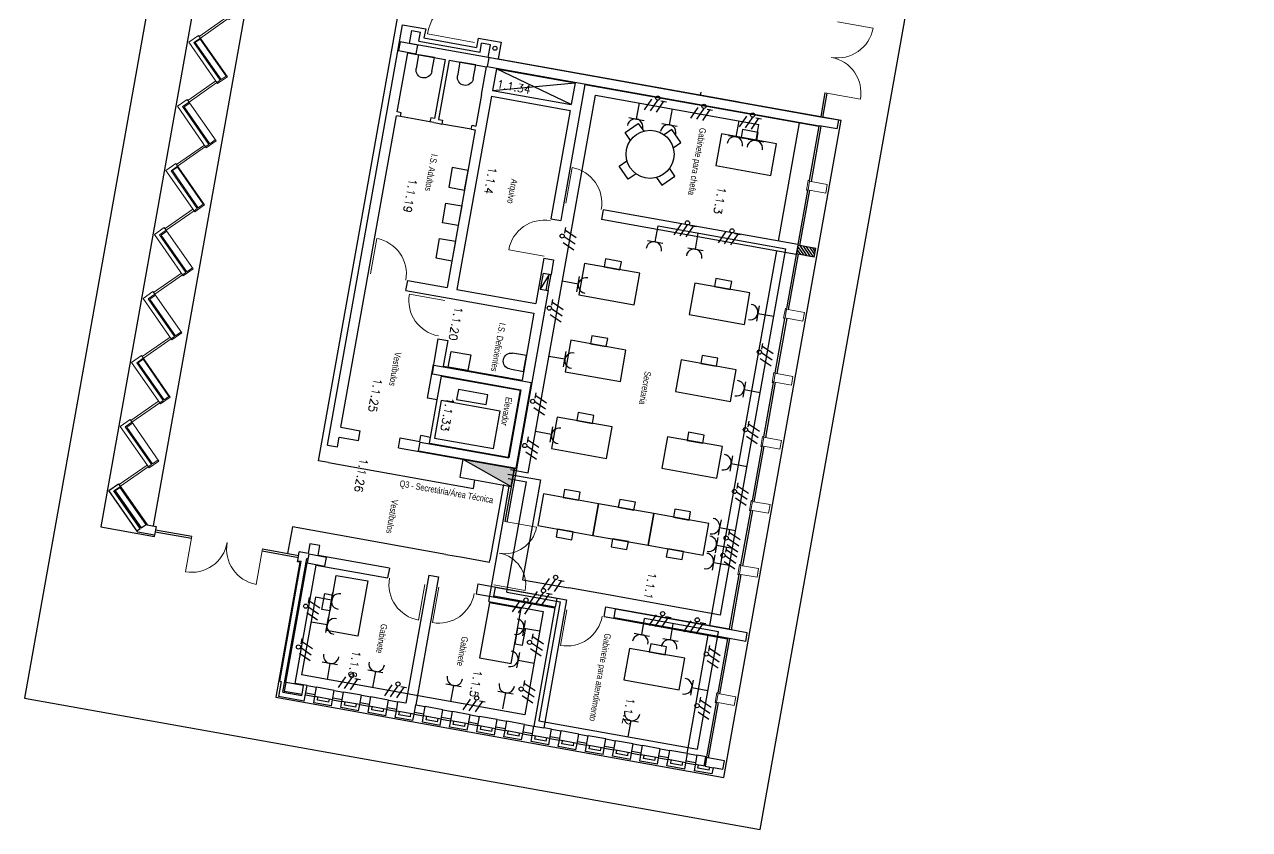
# Model space of a CAD drawing. Header units: millimetres. Extents: x -91023 to -90865, y -106382 to -106247.
# Drawn here: x -90898.71 to -90868.09, y -106380.22 to -106360.12 of the extents above; entities that cross this region are included whole.
import ezdxf

# ---------------------------------------------------------------- set-up
doc = ezdxf.new("R2010")
doc.units = ezdxf.units.MM
doc.header["$MEASUREMENT"] = 0
doc.layers.get('0').update_dxf_attribs({"color": 152, "lineweight": 0})
doc.layers.add('0-CIVIL', color=8, linetype='Continuous', lineweight=0)
doc.layers.add('LEGENDA', color=7, linetype='Continuous', lineweight=0)
for name, color, linetype in [('Desenho base', 7, 'Continuous'), ('Quadros', 90, 'Continuous'), ('Tomadas', 1, 'Continuous')]:
    doc.layers.add(name, color=color, linetype=linetype)
doc.styles.add('Legenda cotas', font='ARIALN.TTF', dxfattribs={"height": 0.16})
doc.styles.get("Standard").update_dxf_attribs({"font": 'simplex.shx'})

# ---------------------------------------------------------------- blocks, each defined once
blk = doc.blocks.new('Bloco Porta')
at = {"layer": '0-CIVIL'}
blk.add_lwpolyline([(0, 0), (1, 0)], dxfattribs=at)
blk.add_arc((0, 0), 1, 0, 90, dxfattribs=at)
blk = doc.blocks.new('LAVATORIO')
for p, q in [((-0.25, 0), (0.25, 0)), ((-0.25, -0.4), (-0.25, 0)), ((0.25, 0), (0.25, -0.4)), ((0.25, -0.4), (-0.25, -0.4))]:
    blk.add_line(p, q)
blk = doc.blocks.new('SANITA')
for p, q in [((-0.2, 0), (-0.2, 0.35)), ((0, 0.55), (0, 0.55)), ((0.2, 0.35), (0.2, 0)), ((0.2, 0), (-0.2, 0))]:
    blk.add_line(p, q)
for start, end in [(90, 180), (0, 90)]:
    blk.add_arc((0, 0.35), 0.2, start, end)
blk = doc.blocks.new('A$C6B3F4A0A')
at = {"layer": '0-CIVIL', "color": 8}
for p, q in [((1.448, 0.219), (0.848, 0.82)), ((1.484, 0.255), (0.883, 0.855))]:
    blk.add_line(p, q, dxfattribs=at)
at = {"layer": '0-CIVIL', "color": 8, "linetype": 'Continuous'}
blk.add_lwpolyline([(0.693, 1.089), (0.905, 0.877), (0.014, -0.014), (-0.198, 0.198)], close=True, dxfattribs=at)
at = {"layer": '0-CIVIL', "color": 8}
blk.add_lwpolyline([(0.883, 0.855), (0.813, 0.926), (0, 0.113), (-0.141, 0.255)], dxfattribs=at)
blk.add_lwpolyline([(0.791, 0.947), (0.685, 1.053), (-0.114, 0.254), (-0.008, 0.148)], close=True, dxfattribs=at)
blk = doc.blocks.new('A$C3129141C')
at = {"layer": '0-CIVIL', "color": 8, "linetype": 'Continuous'}
for p, q in [((0, 0.156), (0.791, 0.947)), ((-0.12, 0.276), (0, 0.156))]:
    blk.add_line(p, q, dxfattribs=at)
at = {"layer": '0-CIVIL', "color": 8}
for p, q in [((1.448, 0.219), (0.848, 0.82)), ((1.484, 0.255), (0.883, 0.855))]:
    blk.add_line(p, q, dxfattribs=at)
at = {"layer": '0-CIVIL', "color": 8, "linetype": 'Continuous'}
blk.add_lwpolyline([(0.693, 1.089), (0.905, 0.877), (0.014, -0.014), (-0.198, 0.198)], close=True, dxfattribs=at)
for points in [[(0.883, 0.855), (0.812, 0.926), (0, 0.113), (-0.141, 0.255)], [(0.791, 0.947), (0.671, 1.067)]]:
    blk.add_lwpolyline(points, dxfattribs=at)
blk = doc.blocks.new('porta1')
at = {"layer": '0-CIVIL', "color": 8}
blk.add_lwpolyline([(120700.549, -71551.56), (120700.549, -71550.36)], dxfattribs=at)
blk.add_arc((120700.549, -71551.56), 1.2, 90, 180, dxfattribs=at)
blk = doc.blocks.new('pilar')
at = {"layer": '0-CIVIL', "color": 8, "linetype": 'Continuous'}
for p, q in [((-71527.77, -120722.542), (-71527.745, -120722.542)), ((-71527.77, -120722.792), (-71527.77, -120722.542)), ((-71527.745, -120722.557), (-71527.285, -120722.557)), ((-71527.735, -120722.777), (-71527.735, -120722.557)), ((-71527.285, -120722.557), (-71527.285, -120722.777)), ((-71527.77, -120722.792), (-71527.745, -120722.792)), ((-71527.285, -120722.777), (-71527.745, -120722.777))]:
    blk.add_line(p, q, dxfattribs=at)
for points in [[(-71527.745, -120722.542), (-71527.745, -120722.557)], [(-71527.745, -120722.792), (-71527.745, -120722.777)]]:
    blk.add_lwpolyline(points, dxfattribs=at)

msp = doc.modelspace()

# ---------------------------------------------------------------- hatches: boundary and pattern name
at = {"layer": 'Desenho base'}
h = msp.add_hatch(dxfattribs=at)
h.set_pattern_fill('ANSI31', color=256, scale=0.018, style=0)
h.set_pattern_definition([(304.8735, (-90892.21188, -106378.72093), (0.0468868, 0.03267645), [])])
h.paths.add_polyline_path([(-90878.965, -106365.923), (-90878.926, -106365.707), (-90879.369, -106365.628), (-90879.408, -106365.844)])
at = {"layer": 'Quadros'}
h = msp.add_hatch(color=256, dxfattribs=at)
h.dxf.hatch_style = 1
h.paths.add_polyline_path([(-90886.456, -106371.2), (-90887.747, -106370.969), (-90886.537, -106371.654)])

# ---------------------------------------------------------------- linework, layer by layer
at = {"layer": 'Desenho base'}
for p, q in [((-90880.317, -106380.221), (-90868.086, -106311.742)), ((-90895.484, -106372.639), (-90886.161, -106320.442)), ((-90887.498, -106320.574), (-90896.801, -106372.659)), ((-90889.189, -106323.656), (-90898.705, -106376.937)), ((-90891.13, -106370.623), (-90889.254, -106360.119)), ((-90889.254, -106360.119), (-90888.678, -106360.222)), ((-90889.085, -106360.591), (-90889.027, -106360.268)), ((-90889.027, -106360.268), (-90888.806, -106360.307)), ((-90888.846, -106360.534), (-90888.806, -106360.307)), ((-90888.678, -106360.222), (-90888.72, -106360.451)), ((-90887.116, -106360.943), (-90889.085, -106360.591)), ((-90888.846, -106360.534), (-90887.32, -106360.806)), ((-90888.72, -106360.451), (-90887.41, -106360.685)), ((-90887.369, -106360.456), (-90887.41, -106360.685)), ((-90887.369, -106360.456), (-90886.793, -106360.558)), ((-90887.369, -106360.456), (-90886.793, -106360.558)), ((-90887.32, -106360.806), (-90887.28, -106360.58)), ((-90887.058, -106360.619), (-90887.28, -106360.58)), ((-90887.116, -106360.943), (-90887.058, -106360.619)), ((-90886.793, -106360.558), (-90886.867, -106360.972)), ((-90886.793, -106360.558), (-90886.867, -106360.972)), ((-90889.39, -106362.299), (-90889.126, -106360.822)), ((-90889.126, -106360.822), (-90888.191, -106360.989)), ((-90888.191, -106360.989), (-90888.455, -106362.466)), ((-90888.092, -106361.007), (-90888.356, -106362.484)), ((-90888.092, -106361.007), (-90887.157, -106361.174)), ((-90887.28, -106361.863), (-90887.157, -106361.174)), ((-90887.101, -106360.945), (-90887.14, -106361.162)), ((-90887.14, -106361.162), (-90878.846, -106362.643)), ((-90878.807, -106362.427), (-90887.116, -106360.943)), ((-90886.911, -106361.218), (-90887.008, -106361.759)), ((-90886.911, -106361.218), (-90884.942, -106361.57)), ((-90885.039, -106362.111), (-90886.911, -106361.218)), ((-90886.867, -106360.972), (-90880.844, -106362.048)), ((-90887.008, -106361.759), (-90884.942, -106361.57)), ((-90887.008, -106361.759), (-90885.039, -106362.111)), ((-90884.696, -106361.614), (-90885.268, -106364.813)), ((-90884.942, -106361.57), (-90885.039, -106362.111)), ((-90884.696, -106361.614), (-90878.849, -106362.658)), ((-90881.807, -106361.876), (-90881.794, -106361.804)), ((-90887.034, -106361.907), (-90887.896, -106366.731)), ((-90887.28, -106361.863), (-90887.421, -106362.651)), ((-90887.034, -106361.907), (-90885.065, -106362.259)), ((-90887.034, -106361.907), (-90885.065, -106362.259)), ((-90881.26, -106361.973), (-90880.821, -106362.052)), ((-90880.821, -106362.052), (-90878.805, -106362.412)), ((-90890.796, -106370.174), (-90889.407, -106362.397)), ((-90889.309, -106362.415), (-90889.407, -106362.397)), ((-90889.291, -106362.317), (-90889.39, -106362.299)), ((-90889.309, -106362.415), (-90889.291, -106362.317)), ((-90888.553, -106362.448), (-90888.571, -106362.547)), ((-90888.455, -106362.466), (-90888.553, -106362.448)), ((-90885.065, -106362.259), (-90885.549, -106364.966)), ((-90878.756, -106362.421), (-90878.293, -106362.503)), ((-90888.472, -106362.564), (-90888.571, -106362.547)), ((-90888.472, -106362.564), (-90888.374, -106362.582)), ((-90888.374, -106362.582), (-90888.275, -106362.6)), ((-90888.356, -106362.484), (-90888.258, -106362.501)), ((-90888.258, -106362.501), (-90888.275, -106362.6)), ((-90887.439, -106362.749), (-90888.142, -106366.687)), ((-90887.537, -106362.732), (-90887.519, -106362.633)), ((-90887.537, -106362.732), (-90887.439, -106362.749)), ((-90887.519, -106362.633), (-90887.421, -106362.651)), ((-90881.225, -106378.919), (-90878.293, -106362.503)), ((-90879.859, -106365.525), (-90879.331, -106362.572)), ((-90878.866, -106362.64), (-90878.866, -106362.64)), ((-90878.849, -106362.658), (-90878.846, -106362.643)), ((-90885.268, -106364.813), (-90885.303, -106365.01)), ((-90884.239, -106364.743), (-90884.283, -106364.989)), ((-90879.376, -106365.611), (-90884.239, -106364.743)), ((-90885.549, -106364.966), (-90885.303, -106365.01)), ((-90879.42, -106365.857), (-90884.283, -106364.989)), ((-90881.573, -106375.123), (-90879.903, -106365.771)), ((-90879.369, -106365.628), (-90879.408, -106365.844)), ((-90879.376, -106365.611), (-90879.379, -106365.626)), ((-90885.725, -106365.95), (-90885.927, -106367.082)), ((-90885.725, -106365.95), (-90885.479, -106365.994)), ((-90885.479, -106365.994), (-90885.545, -106366.363)), ((-90879.42, -106365.857), (-90879.418, -106365.843)), ((-90885.741, -106366.328), (-90885.812, -106366.722)), ((-90889.17, -106366.757), (-90889.126, -106366.511)), ((-90889.126, -106366.511), (-90888.142, -106366.687)), ((-90887.896, -106366.731), (-90885.927, -106367.082)), ((-90889.17, -106366.757), (-90885.971, -106367.328)), ((-90885.615, -106366.757), (-90886.41, -106371.212)), ((-90885.971, -106367.328), (-90886.27, -106369.002)), ((-90888.37, -106367.967), (-90888.485, -106368.606)), ((-90888.37, -106367.967), (-90888.124, -106368.01)), ((-90888.124, -106368.01), (-90888.239, -106368.65)), ((-90888.635, -106369.448), (-90888.485, -106368.606)), ((-90888.511, -106368.84), (-90888.473, -106368.624)), ((-90888.511, -106368.84), (-90886.296, -106369.236)), ((-90888.473, -106368.624), (-90886.041, -106369.058)), ((-90888.239, -106368.65), (-90886.27, -106369.002)), ((-90886.041, -106369.058), (-90886.423, -106371.194)), ((-90888.389, -106369.492), (-90888.635, -106369.448)), ((-90886.296, -106369.236), (-90886.6, -106370.939)), ((-90890.884, -106370.667), (-90890.84, -106370.42)), ((-90890.84, -106370.42), (-90890.356, -106370.507)), ((-90890.796, -106370.174), (-90890.312, -106370.261)), ((-90890.356, -106370.507), (-90890.312, -106370.261)), ((-90888.828, -106370.526), (-90888.802, -106370.383)), ((-90888.556, -106370.427), (-90888.802, -106370.383)), ((-90891.13, -106370.623), (-90890.884, -106370.667)), ((-90889.356, -106370.686), (-90889.312, -106370.439)), ((-90889.356, -106370.686), (-90886.41, -106371.212)), ((-90889.312, -106370.439), (-90888.828, -106370.526)), ((-90888.854, -106370.76), (-90888.815, -106370.543)), ((-90888.815, -106370.543), (-90886.6, -106370.939)), ((-90888.581, -106370.57), (-90886.613, -106370.922)), ((-90888.854, -106370.76), (-90886.423, -106371.194)), ((-90886.46, -106371.203), (-90886.697, -106372.532)), ((-90886.41, -106371.212), (-90886.648, -106372.541)), ((-90896.801, -106372.659), (-90895.459, -106372.899)), ((-90895.459, -106372.899), (-90895.454, -106372.869)), ((-90895.439, -106372.785), (-90894.535, -106372.946)), ((-90895.43, -106372.735), (-90894.526, -106372.897)), ((-90891.57, -106373.084), (-90891.614, -106373.33)), ((-90891.324, -106373.128), (-90891.57, -106373.084)), ((-90891.368, -106373.374), (-90891.324, -106373.128)), ((-90892.763, -106373.263), (-90891.86, -106373.424)), ((-90892.754, -106373.213), (-90891.851, -106373.375)), ((-90891.614, -106373.33), (-90891.836, -106373.29)), ((-90889.586, -106373.692), (-90891.368, -106373.374)), ((-90892.326, -106376.519), (-90891.791, -106373.523)), ((-90891.939, -106376.573), (-90891.412, -106373.62)), ((-90891.412, -106373.62), (-90889.63, -106373.938)), ((-90889.586, -106373.692), (-90889.63, -106373.938)), ((-90888.602, -106373.868), (-90889.173, -106377.067)), ((-90888.355, -106373.912), (-90888.927, -106377.111)), ((-90888.602, -106373.868), (-90888.355, -106373.912)), ((-90887.371, -106374.088), (-90887.415, -106374.334)), ((-90887.371, -106374.088), (-90885.156, -106374.483)), ((-90887.415, -106374.334), (-90885.446, -106374.685)), ((-90885.446, -106374.685), (-90885.974, -106377.639)), ((-90885.156, -106374.483), (-90885.728, -106377.683)), ((-90884.216, -106374.905), (-90884.172, -106374.659)), ((-90884.172, -106374.659), (-90882.262, -106375)), ((-90884.172, -106374.659), (-90881.09, -106375.209)), ((-90884.216, -106374.905), (-90881.134, -106375.455)), ((-90881.09, -106375.209), (-90881.093, -106375.224)), ((-90882.144, -106378.323), (-90881.617, -106375.369)), ((-90881.132, -106375.441), (-90881.134, -106375.455)), ((-90891.713, -106377.015), (-90891.644, -106376.626)), ((-90891.713, -106377.015), (-90891.644, -106376.626)), ((-90898.705, -106376.937), (-90880.317, -106380.221)), ((-90892.427, -106376.918), (-90881.225, -106378.919)), ((-90891.713, -106377.015), (-90892.353, -106376.9)), ((-90891.384, -106376.992), (-90891.37, -106376.913)), ((-90891.099, -106377.043), (-90891.384, -106376.992)), ((-90891.099, -106377.043), (-90891.085, -106376.964)), ((-90890.705, -106377.114), (-90890.691, -106377.035)), ((-90890.42, -106377.165), (-90890.705, -106377.114)), ((-90890.42, -106377.165), (-90890.405, -106377.086)), ((-90890.026, -106377.235), (-90890.012, -106377.156)), ((-90889.74, -106377.286), (-90890.026, -106377.235)), ((-90889.74, -106377.286), (-90889.726, -106377.207)), ((-90889.347, -106377.356), (-90889.332, -106377.277)), ((-90889.061, -106377.407), (-90889.347, -106377.356)), ((-90889.061, -106377.407), (-90889.047, -106377.328)), ((-90888.667, -106377.478), (-90888.653, -106377.399)), ((-90888.382, -106377.528), (-90888.368, -106377.45)), ((-90888.382, -106377.528), (-90888.667, -106377.478)), ((-90887.988, -106377.599), (-90887.974, -106377.52)), ((-90887.703, -106377.65), (-90887.988, -106377.599)), ((-90887.703, -106377.65), (-90887.688, -106377.571)), ((-90887.309, -106377.72), (-90887.295, -106377.641)), ((-90887.023, -106377.771), (-90887.309, -106377.72)), ((-90887.023, -106377.771), (-90887.009, -106377.692)), ((-90886.63, -106377.841), (-90886.615, -106377.763)), ((-90886.344, -106377.892), (-90886.63, -106377.841)), ((-90886.344, -106377.892), (-90886.33, -106377.814)), ((-90885.95, -106377.963), (-90885.936, -106377.884)), ((-90885.665, -106378.014), (-90885.95, -106377.963)), ((-90885.665, -106378.014), (-90885.651, -106377.935)), ((-90885.271, -106378.084), (-90885.257, -106378.005)), ((-90884.986, -106378.135), (-90884.971, -106378.056)), ((-90884.986, -106378.135), (-90885.271, -106378.084)), ((-90884.592, -106378.205), (-90884.578, -106378.127)), ((-90884.306, -106378.256), (-90884.592, -106378.205)), ((-90884.306, -106378.256), (-90884.292, -106378.178)), ((-90883.913, -106378.327), (-90883.898, -106378.248)), ((-90883.627, -106378.378), (-90883.913, -106378.327)), ((-90883.627, -106378.378), (-90883.613, -106378.299)), ((-90883.233, -106378.448), (-90883.219, -106378.369)), ((-90882.948, -106378.499), (-90883.233, -106378.448)), ((-90882.948, -106378.499), (-90882.934, -106378.42)), ((-90882.554, -106378.569), (-90882.54, -106378.491)), ((-90882.269, -106378.62), (-90882.554, -106378.569)), ((-90882.269, -106378.62), (-90882.254, -106378.542)), ((-90881.875, -106378.691), (-90881.861, -106378.612)), ((-90881.589, -106378.742), (-90881.875, -106378.691)), ((-90881.682, -106378.405), (-90881.723, -106378.637)), ((-90881.655, -106378.425), (-90881.693, -106378.642)), ((-90881.589, -106378.742), (-90881.575, -106378.663))]:
    msp.add_line(p, q, dxfattribs=at)
at = {"layer": 'Desenho base', "linetype": 'Continuous'}
for p, q in [((-90878.805, -106362.412), (-90878.807, -106362.427)), ((-90878.355, -106362.508), (-90878.807, -106362.427)), ((-90878.393, -106362.724), (-90878.846, -106362.643)), ((-90878.393, -106362.724), (-90878.355, -106362.508)), ((-90879.408, -106365.844), (-90879.369, -106365.628)), ((-90878.926, -106365.707), (-90879.379, -106365.626)), ((-90878.965, -106365.923), (-90878.926, -106365.707)), ((-90878.965, -106365.923), (-90879.418, -106365.843)), ((-90886.941, -106374.18), (-90886.979, -106374.396)), ((-90885.442, -106374.671), (-90886.979, -106374.396)), ((-90885.403, -106374.454), (-90886.941, -106374.18)), ((-90885.403, -106374.454), (-90885.442, -106374.671)), ((-90883.969, -106374.934), (-90883.93, -106374.717)), ((-90881.132, -106375.441), (-90883.969, -106374.934)), ((-90881.093, -106375.224), (-90883.93, -106374.717)), ((-90880.64, -106375.305), (-90881.093, -106375.224)), ((-90880.679, -106375.522), (-90880.64, -106375.305)), ((-90880.679, -106375.522), (-90881.132, -106375.441)), ((-90891.449, -106376.899), (-90891.408, -106376.668)), ((-90890.965, -106376.747), (-90891.408, -106376.668)), ((-90891.006, -106376.979), (-90890.965, -106376.747)), ((-90890.77, -106377.021), (-90890.728, -106376.789)), ((-90890.285, -106376.869), (-90890.728, -106376.789)), ((-90891.477, -106377.057), (-90891.449, -106376.899)), ((-90891.034, -106377.136), (-90891.477, -106377.057)), ((-90891.034, -106377.136), (-90891.006, -106376.979)), ((-90890.798, -106377.178), (-90890.77, -106377.021)), ((-90890.355, -106377.257), (-90890.327, -106377.1)), ((-90890.327, -106377.1), (-90890.285, -106376.869)), ((-90890.119, -106377.3), (-90890.09, -106377.142)), ((-90890.09, -106377.142), (-90890.049, -106376.911)), ((-90889.606, -106376.99), (-90890.049, -106376.911)), ((-90889.647, -106377.221), (-90889.606, -106376.99)), ((-90889.411, -106377.263), (-90889.37, -106377.032)), ((-90889.173, -106377.067), (-90889.37, -106377.032)), ((-90888.968, -106377.342), (-90888.927, -106377.111)), ((-90888.732, -106377.385), (-90888.691, -106377.153)), ((-90888.248, -106377.232), (-90888.691, -106377.153)), ((-90890.355, -106377.257), (-90890.798, -106377.178)), ((-90889.676, -106377.379), (-90890.119, -106377.3)), ((-90889.676, -106377.379), (-90889.647, -106377.221)), ((-90889.439, -106377.421), (-90889.411, -106377.263)), ((-90888.996, -106377.5), (-90889.439, -106377.421)), ((-90888.996, -106377.5), (-90888.968, -106377.342)), ((-90888.76, -106377.542), (-90888.732, -106377.385)), ((-90888.317, -106377.621), (-90888.289, -106377.464)), ((-90888.289, -106377.464), (-90888.248, -106377.232)), ((-90888.053, -106377.506), (-90888.011, -106377.275)), ((-90887.568, -106377.354), (-90888.011, -106377.275)), ((-90887.61, -106377.585), (-90887.568, -106377.354)), ((-90887.373, -106377.627), (-90887.332, -106377.396)), ((-90886.889, -106377.475), (-90887.332, -106377.396)), ((-90888.317, -106377.621), (-90888.76, -106377.542)), ((-90888.081, -106377.664), (-90888.053, -106377.506)), ((-90887.638, -106377.743), (-90888.081, -106377.664)), ((-90887.638, -106377.743), (-90887.61, -106377.585)), ((-90887.402, -106377.785), (-90887.373, -106377.627)), ((-90886.959, -106377.864), (-90886.93, -106377.706)), ((-90886.93, -106377.706), (-90886.889, -106377.475)), ((-90886.722, -106377.906), (-90886.694, -106377.749)), ((-90886.694, -106377.749), (-90886.653, -106377.517)), ((-90886.21, -106377.596), (-90886.653, -106377.517)), ((-90886.251, -106377.828), (-90886.21, -106377.596)), ((-90886.015, -106377.87), (-90885.974, -106377.639)), ((-90885.531, -106377.718), (-90885.728, -106377.683)), ((-90885.572, -106377.949), (-90885.531, -106377.718)), ((-90885.336, -106377.991), (-90885.294, -106377.76)), ((-90884.851, -106377.839), (-90885.294, -106377.76)), ((-90886.959, -106377.864), (-90887.402, -106377.785)), ((-90886.279, -106377.985), (-90886.722, -106377.906)), ((-90886.279, -106377.985), (-90886.251, -106377.828)), ((-90886.043, -106378.027), (-90886.015, -106377.87)), ((-90885.6, -106378.107), (-90886.043, -106378.027)), ((-90885.6, -106378.107), (-90885.572, -106377.949)), ((-90885.364, -106378.149), (-90885.336, -106377.991)), ((-90884.921, -106378.228), (-90884.893, -106378.07)), ((-90884.893, -106378.07), (-90884.851, -106377.839)), ((-90884.656, -106378.113), (-90884.615, -106377.881)), ((-90884.172, -106377.96), (-90884.615, -106377.881)), ((-90884.213, -106378.192), (-90884.172, -106377.96)), ((-90883.977, -106378.234), (-90883.936, -106378.003)), ((-90883.493, -106378.082), (-90883.936, -106378.003)), ((-90884.921, -106378.228), (-90885.364, -106378.149)), ((-90884.685, -106378.27), (-90884.656, -106378.113)), ((-90884.242, -106378.349), (-90884.685, -106378.27)), ((-90884.242, -106378.349), (-90884.213, -106378.192)), ((-90884.005, -106378.391), (-90883.977, -106378.234)), ((-90883.562, -106378.471), (-90883.534, -106378.313)), ((-90883.534, -106378.313), (-90883.493, -106378.082)), ((-90883.326, -106378.513), (-90883.298, -106378.355)), ((-90883.298, -106378.355), (-90883.257, -106378.124)), ((-90882.814, -106378.203), (-90883.257, -106378.124)), ((-90882.855, -106378.434), (-90882.814, -106378.203)), ((-90882.619, -106378.477), (-90882.577, -106378.245)), ((-90882.134, -106378.324), (-90882.577, -106378.245)), ((-90882.176, -106378.556), (-90882.134, -106378.324)), ((-90881.898, -106378.367), (-90881.968, -106378.755)), ((-90881.662, -106378.409), (-90881.898, -106378.367)), ((-90883.562, -106378.471), (-90884.005, -106378.391)), ((-90882.883, -106378.592), (-90883.326, -106378.513)), ((-90882.883, -106378.592), (-90882.855, -106378.434)), ((-90882.647, -106378.634), (-90882.619, -106378.477)), ((-90882.204, -106378.713), (-90882.647, -106378.634)), ((-90882.204, -106378.713), (-90882.176, -106378.556)), ((-90881.665, -106378.423), (-90881.662, -106378.409)), ((-90881.212, -106378.504), (-90881.665, -106378.423)), ((-90881.496, -106378.677), (-90881.525, -106378.834)), ((-90881.25, -106378.721), (-90881.496, -106378.677)), ((-90881.25, -106378.721), (-90881.212, -106378.504)), ((-90881.525, -106378.834), (-90881.968, -106378.755))]:
    msp.add_line(p, q, dxfattribs=at)
at = {"layer": 'Desenho base'}
for points in [[(-90888.912, -106360.845), (-90888.873, -106360.629), (-90889.316, -106360.55), (-90889.355, -106360.766)], [(-90880.364, -106362.808), (-90880.757, -106362.738), (-90880.793, -106362.937), (-90880.399, -106363.008)], [(-90879.907, -106363.095), (-90881.285, -106362.849), (-90881.426, -106363.637), (-90880.048, -106363.883)], [(-90883.329, -106366.327), (-90884.707, -106366.081), (-90884.848, -106366.869), (-90883.469, -106367.115)], [(-90883.785, -106366.04), (-90884.179, -106365.97), (-90884.215, -106366.169), (-90883.821, -106366.24)], [(-90880.572, -106366.82), (-90881.95, -106366.574), (-90882.091, -106367.361), (-90880.713, -106367.607)], [(-90881.029, -106366.533), (-90881.423, -106366.462), (-90881.458, -106366.662), (-90881.064, -106366.732)], [(-90884.128, -106367.96), (-90884.522, -106367.89), (-90884.558, -106368.089), (-90884.164, -106368.159)], [(-90883.672, -106368.247), (-90885.05, -106368.001), (-90885.19, -106368.788), (-90883.812, -106369.035)], [(-90880.915, -106368.739), (-90882.293, -106368.493), (-90882.434, -106369.281), (-90881.056, -106369.527)], [(-90881.372, -106368.452), (-90881.766, -106368.382), (-90881.801, -106368.581), (-90881.407, -106368.651)], [(-90887.904, -106369.477), (-90887.165, -106369.609), (-90887.121, -106369.362), (-90887.86, -106369.23)], [(-90888.457, -106370.445), (-90886.981, -106370.709), (-90886.814, -106369.773), (-90888.29, -106369.51)], [(-90884.471, -106369.88), (-90884.865, -106369.809), (-90884.9, -106370.008), (-90884.507, -106370.079)], [(-90884.014, -106370.167), (-90885.393, -106369.921), (-90885.533, -106370.708), (-90884.155, -106370.954)], [(-90881.258, -106370.659), (-90882.636, -106370.413), (-90882.777, -106371.2), (-90881.399, -106371.447)], [(-90881.715, -106370.372), (-90882.108, -106370.301), (-90882.144, -106370.501), (-90881.75, -106370.571)], [(-90895.79, -106372.689), (-90895.666, -106372.604), (-90896.313, -106371.677), (-90896.436, -106371.762)], [(-90884.357, -106372.086), (-90885.735, -106371.84), (-90885.876, -106372.628), (-90884.498, -106372.874)], [(-90884.814, -106371.799), (-90885.208, -106371.729), (-90885.243, -106371.928), (-90884.849, -106371.998)], [(-90882.979, -106372.332), (-90884.357, -106372.086), (-90884.498, -106372.874), (-90883.12, -106373.12)], [(-90883.436, -106372.045), (-90883.829, -106371.975), (-90883.865, -106372.174), (-90883.471, -106372.245)], [(-90882.057, -106372.291), (-90882.451, -106372.221), (-90882.487, -106372.42), (-90882.093, -106372.491)], [(-90881.601, -106372.579), (-90882.979, -106372.332), (-90883.12, -106373.12), (-90881.742, -106373.366)], [(-90884.99, -106372.786), (-90885.384, -106372.716), (-90885.419, -106372.915), (-90885.026, -106372.985)], [(-90883.612, -106373.032), (-90884.006, -106372.962), (-90884.041, -106373.161), (-90883.647, -106373.231)], [(-90891.197, -106373.643), (-90891.159, -106373.426), (-90891.602, -106373.347), (-90891.64, -106373.564)], [(-90882.234, -106373.278), (-90882.627, -106373.208), (-90882.663, -106373.407), (-90882.269, -106373.478)], [(-90891.159, -106375.252), (-90890.913, -106373.874), (-90890.125, -106374.014), (-90890.371, -106375.393)], [(-90891.27, -106374.724), (-90891.2, -106374.33), (-90891.001, -106374.366), (-90891.071, -106374.76)], [(-90886.541, -106376.077), (-90886.295, -106374.699), (-90887.083, -106374.558), (-90887.329, -106375.936)], [(-90886.254, -106375.62), (-90886.184, -106375.226), (-90886.383, -106375.191), (-90886.453, -106375.585)], [(-90882.658, -106375.656), (-90883.052, -106375.585), (-90883.088, -106375.785), (-90882.694, -106375.855)], [(-90882.202, -106375.943), (-90883.58, -106375.697), (-90883.721, -106376.484), (-90882.342, -106376.73)], [(-90891.769, -106376.842), (-90891.73, -106376.626), (-90892.173, -106376.547), (-90892.212, -106376.763)]]:
    msp.add_lwpolyline(points, close=True, dxfattribs=at)
for points in [[(-90878.699, -106361.821), (-90878.805, -106362.412)], [(-90878.65, -106361.83), (-90878.758, -106362.435)], [(-90888.571, -106362.547), (-90889.309, -106362.415)], [(-90887.537, -106362.732), (-90888.275, -106362.6)], [(-90883.558, -106363.008), (-90883.693, -106362.813), (-90883.365, -106362.585), (-90883.229, -106362.779)], [(-90882.492, -106363.198), (-90882.297, -106363.063), (-90882.526, -106362.735), (-90882.72, -106362.87)], [(-90878.849, -106362.658), (-90879.091, -106364.012)], [(-90878.797, -106362.652), (-90879.044, -106364.035)], [(-90883.42, -106363.845), (-90883.614, -106363.98), (-90883.843, -106363.652), (-90883.649, -106363.517)], [(-90882.911, -106363.936), (-90882.775, -106364.13), (-90882.447, -106363.901), (-90882.583, -106363.707)], [(-90879.134, -106364.258), (-90879.376, -106365.611)], [(-90879.083, -106364.252), (-90879.33, -106365.635)], [(-90879.42, -106365.857), (-90879.662, -106367.211)], [(-90879.368, -106365.851), (-90879.615, -106367.234)], [(-90885.594, -106366.355), (-90885.812, -106366.722)], [(-90885.741, -106366.328), (-90885.545, -106366.363)], [(-90885.664, -106366.748), (-90885.594, -106366.355)], [(-90885.615, -106366.757), (-90885.545, -106366.363)], [(-90885.812, -106366.722), (-90885.615, -106366.757)], [(-90879.706, -106367.457), (-90879.948, -106368.811)], [(-90879.654, -106367.451), (-90879.901, -106368.834)], [(-90888.389, -106369.492), (-90888.283, -106368.896), (-90886.314, -106369.248), (-90886.613, -106370.922)], [(-90879.992, -106369.057), (-90880.233, -106370.41)], [(-90879.94, -106369.051), (-90880.187, -106370.434)], [(-90888.556, -106370.427), (-90888.389, -106369.492)], [(-90888.581, -106370.57), (-90888.581, -106370.57), (-90888.556, -106370.427)], [(-90880.277, -106370.656), (-90880.519, -106372.01)], [(-90880.225, -106370.65), (-90880.472, -106372.034)], [(-90895.896, -106372.764), (-90895.814, -106372.707), (-90896.471, -106371.764), (-90896.307, -106371.65)], [(-90880.563, -106372.256), (-90880.805, -106373.61)], [(-90880.511, -106372.25), (-90880.758, -106373.633)], [(-90892.247, -106376.787), (-90891.651, -106373.45)], [(-90891.875, -106373.508), (-90891.836, -106373.29)], [(-90891.651, -106373.45), (-90891.621, -106373.455)], [(-90891.826, -106373.548), (-90892.427, -106376.918)], [(-90892.173, -106376.547), (-90891.64, -106373.564)], [(-90891.826, -106373.548), (-90891.88, -106373.538), (-90891.875, -106373.508)], [(-90891.875, -106373.508), (-90891.791, -106373.523)], [(-90880.849, -106373.856), (-90881.09, -106375.209)], [(-90880.797, -106373.85), (-90881.044, -106375.233)], [(-90881.134, -106375.455), (-90881.376, -106376.809)], [(-90881.083, -106375.449), (-90881.33, -106376.833)], [(-90892.326, -106376.519), (-90892.286, -106376.526), (-90892.353, -106376.9)], [(-90892.247, -106376.787), (-90891.774, -106376.872)], [(-90891.644, -106376.626), (-90891.939, -106376.573)], [(-90891.774, -106376.872), (-90891.769, -106376.842)], [(-90891.676, -106376.808), (-90891.44, -106376.85)], [(-90891.644, -106376.626), (-90891.408, -106376.668)], [(-90890.965, -106376.747), (-90890.728, -106376.789)], [(-90891.685, -106376.857), (-90891.449, -106376.899)], [(-90891.006, -106376.979), (-90891.449, -106376.899)], [(-90891.006, -106376.979), (-90890.77, -106377.021)], [(-90890.997, -106376.929), (-90890.761, -106376.972)], [(-90890.327, -106377.1), (-90890.77, -106377.021)], [(-90890.327, -106377.1), (-90890.09, -106377.142)], [(-90890.318, -106377.051), (-90890.082, -106377.093)], [(-90890.285, -106376.869), (-90890.049, -106376.911)], [(-90889.647, -106377.221), (-90890.09, -106377.142)], [(-90889.606, -106376.99), (-90889.37, -106377.032)], [(-90888.927, -106377.111), (-90888.691, -106377.153)], [(-90881.42, -106377.055), (-90881.662, -106378.409)], [(-90881.368, -106377.049), (-90881.615, -106378.432)], [(-90889.647, -106377.221), (-90889.411, -106377.263)], [(-90889.639, -106377.172), (-90889.402, -106377.214)], [(-90888.968, -106377.342), (-90889.411, -106377.263)], [(-90888.968, -106377.342), (-90888.732, -106377.385)], [(-90888.959, -106377.293), (-90888.723, -106377.335)], [(-90888.289, -106377.464), (-90888.732, -106377.385)], [(-90888.289, -106377.464), (-90888.053, -106377.506)], [(-90888.28, -106377.415), (-90888.044, -106377.457)], [(-90888.248, -106377.232), (-90888.011, -106377.275)], [(-90887.568, -106377.354), (-90887.332, -106377.396)], [(-90887.61, -106377.585), (-90888.053, -106377.506)], [(-90887.61, -106377.585), (-90887.373, -106377.627)], [(-90887.601, -106377.536), (-90887.365, -106377.578)], [(-90886.93, -106377.706), (-90887.373, -106377.627)], [(-90886.93, -106377.706), (-90886.694, -106377.749)], [(-90886.922, -106377.657), (-90886.685, -106377.699)], [(-90886.889, -106377.475), (-90886.653, -106377.517)], [(-90886.251, -106377.828), (-90886.694, -106377.749)], [(-90886.21, -106377.596), (-90885.974, -106377.639)], [(-90885.974, -106377.639), (-90885.728, -106377.683)], [(-90885.531, -106377.718), (-90885.294, -106377.76)], [(-90886.251, -106377.828), (-90886.015, -106377.87)], [(-90886.242, -106377.779), (-90886.006, -106377.821)], [(-90885.572, -106377.949), (-90886.015, -106377.87)], [(-90885.572, -106377.949), (-90885.336, -106377.991)], [(-90885.563, -106377.9), (-90885.327, -106377.942)], [(-90884.893, -106378.07), (-90885.336, -106377.991)], [(-90884.893, -106378.07), (-90884.656, -106378.113)], [(-90884.884, -106378.021), (-90884.648, -106378.063)], [(-90884.851, -106377.839), (-90884.615, -106377.881)], [(-90884.172, -106377.96), (-90883.936, -106378.003)], [(-90884.213, -106378.192), (-90884.656, -106378.113)], [(-90884.213, -106378.192), (-90883.977, -106378.234)], [(-90884.205, -106378.142), (-90883.968, -106378.185)], [(-90883.534, -106378.313), (-90883.977, -106378.234)], [(-90883.534, -106378.313), (-90883.298, -106378.355)], [(-90883.525, -106378.264), (-90883.289, -106378.306)], [(-90883.493, -106378.082), (-90883.257, -106378.124)], [(-90882.855, -106378.434), (-90883.298, -106378.355)], [(-90882.846, -106378.385), (-90882.61, -106378.427)], [(-90882.814, -106378.203), (-90882.577, -106378.245)], [(-90882.134, -106378.324), (-90881.898, -106378.367)], [(-90882.855, -106378.434), (-90882.619, -106378.477)], [(-90882.176, -106378.556), (-90882.619, -106378.477)], [(-90882.176, -106378.556), (-90881.939, -106378.598)], [(-90882.167, -106378.506), (-90881.931, -106378.549)], [(-90881.693, -106378.642), (-90881.939, -106378.598)], [(-90881.693, -106378.642), (-90881.496, -106378.677)]]:
    msp.add_lwpolyline(points, dxfattribs=at)
at = {"layer": 'Desenho base', "linetype": 'Continuous'}
msp.add_lwpolyline([(-90895.875, -106372.794), (-90896.599, -106371.755), (-90896.353, -106371.584), (-90895.637, -106372.611), (-90895.415, -106372.651), (-90895.454, -106372.869), (-90895.875, -106372.794)], close=True, dxfattribs=at)
at = {"layer": 'Desenho base'}
for centre, radius in [((-90886.947, -106360.708), 0.05), ((-90883.07, -106363.357), 0.6)]:
    msp.add_circle(centre, radius, dxfattribs=at)
at = {"layer": 'Quadros'}
for p, q in [((-90890.026, -106363.56), (-90888.225, -106353.475)), ((-90891.357, -106371.012), (-90890.026, -106363.56)), ((-90891.109, -106371.056), (-90891.357, -106371.012)), ((-90887.747, -106370.969), (-90886.537, -106371.654)), ((-90891.109, -106371.056), (-90887.483, -106371.704)), ((-90887.483, -106371.704), (-90887.445, -106371.491)), ((-90886.735, -106371.608), (-90887.071, -106373.497)), ((-90892.01, -106372.664), (-90892.128, -106373.325)), ((-90888.171, -106373.349), (-90892.01, -106372.664)), ((-90888.171, -106373.349), (-90887.759, -106373.423)), ((-90887.759, -106373.423), (-90887.08, -106373.547)), ((-90887.08, -106373.547), (-90887.071, -106373.497)), ((-90887.08, -106373.547), (-90887.08, -106373.547))]:
    msp.add_line(p, q, dxfattribs=at)
msp.add_lwpolyline([(-90886.456, -106371.2), (-90887.747, -106370.969), (-90887.828, -106371.423), (-90886.537, -106371.654)], close=True, dxfattribs=at)
at = {"layer": 'Tomadas'}
for p, q in [((-90885.051, -106365.34), (-90884.433, -106361.88)), ((-90883.409, -106362.475), (-90883.337, -106362.075)), ((-90883.599, -106362.441), (-90883.409, -106362.475)), ((-90882.581, -106362.623), (-90882.51, -106362.223)), ((-90883.409, -106362.475), (-90883.218, -106362.509)), ((-90882.772, -106362.589), (-90882.581, -106362.623)), ((-90882.581, -106362.623), (-90882.39, -106362.657)), ((-90880.917, -106362.92), (-90880.845, -106362.52)), ((-90880.418, -106363.009), (-90880.347, -106362.609)), ((-90881.107, -106362.886), (-90880.917, -106362.92)), ((-90880.917, -106362.92), (-90880.726, -106362.955)), ((-90880.609, -106362.975), (-90880.418, -106363.009)), ((-90880.418, -106363.009), (-90880.228, -106363.044)), ((-90882.94, -106365.544), (-90882.869, -106365.144)), ((-90886.118, -106371.31), (-90885.051, -106365.34)), ((-90883.131, -106365.509), (-90882.94, -106365.544)), ((-90881.934, -106365.723), (-90881.863, -106365.323)), ((-90882.94, -106365.544), (-90882.75, -106365.578)), ((-90882.125, -106365.689), (-90881.934, -106365.723)), ((-90881.934, -106365.723), (-90881.744, -106365.757)), ((-90881.308, -106374.865), (-90879.673, -106365.714)), ((-90884.863, -106366.599), (-90884.829, -106366.408)), ((-90884.863, -106366.599), (-90885.263, -106366.528)), ((-90884.897, -106366.79), (-90884.863, -106366.599)), ((-90880.375, -106367.332), (-90880.409, -106367.522)), ((-90880.341, -106367.141), (-90880.375, -106367.332)), ((-90880.375, -106367.332), (-90879.975, -106367.403)), ((-90885.198, -106368.475), (-90885.598, -106368.403)), ((-90885.232, -106368.666), (-90885.198, -106368.475)), ((-90885.198, -106368.475), (-90885.164, -106368.284)), ((-90880.681, -106369.042), (-90880.715, -106369.233)), ((-90880.715, -106369.233), (-90880.749, -106369.424)), ((-90880.715, -106369.233), (-90880.315, -106369.304)), ((-90885.534, -106370.356), (-90885.934, -106370.284)), ((-90885.568, -106370.546), (-90885.534, -106370.356)), ((-90885.534, -106370.356), (-90885.5, -106370.165)), ((-90881.011, -106370.89), (-90881.045, -106371.081)), ((-90886.555, -106371.232), (-90886.118, -106371.31)), ((-90881.045, -106371.081), (-90881.079, -106371.271)), ((-90881.045, -106371.081), (-90880.645, -106371.152)), ((-90886.621, -106371.344), (-90885.811, -106371.489)), ((-90886.618, -106371.458), (-90886.159, -106371.54)), ((-90881.296, -106372.487), (-90881.33, -106372.678)), ((-90881.33, -106372.678), (-90881.364, -106372.869)), ((-90881.33, -106372.678), (-90880.93, -106372.749)), ((-90881.409, -106373.12), (-90881.443, -106373.31)), ((-90881.375, -106372.929), (-90881.409, -106373.12)), ((-90881.409, -106373.12), (-90881.009, -106373.191)), ((-90881.452, -106373.359), (-90881.486, -106373.55)), ((-90881.486, -106373.55), (-90881.52, -106373.741)), ((-90881.486, -106373.55), (-90881.086, -106373.621)), ((-90891.031, -106374.491), (-90890.997, -106374.3)), ((-90886.651, -106374.295), (-90885.315, -106374.533)), ((-90891.031, -106374.491), (-90891.432, -106374.419)), ((-90891.066, -106374.681), (-90891.031, -106374.491)), ((-90887.103, -106374.529), (-90885.739, -106374.773)), ((-90885.315, -106374.533), (-90885.846, -106377.507)), ((-90891.143, -106375.113), (-90891.109, -106374.922)), ((-90886.193, -106375.001), (-90886.227, -106375.191)), ((-90885.739, -106374.773), (-90886.201, -106377.357)), ((-90883.277, -106375.355), (-90883.206, -106374.955)), ((-90891.143, -106375.113), (-90891.543, -106375.041)), ((-90891.177, -106375.304), (-90891.143, -106375.113)), ((-90886.227, -106375.191), (-90886.261, -106375.382)), ((-90886.227, -106375.191), (-90885.827, -106375.263)), ((-90883.468, -106375.321), (-90883.277, -106375.355)), ((-90882.559, -106375.483), (-90882.488, -106375.083)), ((-90881.884, -106378.215), (-90881.36, -106375.285)), ((-90883.277, -106375.355), (-90883.087, -106375.389)), ((-90882.75, -106375.449), (-90882.559, -106375.483)), ((-90882.559, -106375.483), (-90882.369, -106375.518)), ((-90886.336, -106375.803), (-90886.37, -106375.993)), ((-90891.073, -106376.074), (-90891.264, -106376.04)), ((-90891.073, -106376.074), (-90891.144, -106376.474)), ((-90890.882, -106376.108), (-90891.073, -106376.074)), ((-90889.936, -106376.277), (-90890.127, -106376.243)), ((-90886.37, -106375.993), (-90886.404, -106376.184)), ((-90886.37, -106375.993), (-90885.97, -106376.065)), ((-90888.579, -106376.932), (-90891.778, -106376.361)), ((-90889.936, -106376.277), (-90890.007, -106376.677)), ((-90889.745, -106376.311), (-90889.936, -106376.277)), ((-90881.988, -106376.488), (-90882.022, -106376.678)), ((-90887.983, -106376.626), (-90888.174, -106376.592)), ((-90887.983, -106376.626), (-90888.054, -106377.026)), ((-90887.792, -106376.66), (-90887.983, -106376.626)), ((-90886.685, -106376.807), (-90886.876, -106376.773)), ((-90886.685, -106376.807), (-90886.756, -106377.207)), ((-90886.494, -106376.841), (-90886.685, -106376.807)), ((-90882.022, -106376.678), (-90882.056, -106376.869)), ((-90882.022, -106376.678), (-90881.622, -106376.75)), ((-90886.201, -106377.357), (-90888.579, -106376.932)), ((-90885.846, -106377.507), (-90881.884, -106378.215)), ((-90883.551, -106377.504), (-90883.742, -106377.47)), ((-90883.551, -106377.504), (-90883.623, -106377.904)), ((-90883.361, -106377.538), (-90883.551, -106377.504))]:
    msp.add_line(p, q, dxfattribs=at)
at = {"layer": 'Tomadas', "linetype": 'ByBlock'}
for p, q in [((-90884.433, -106361.88), (-90880.347, -106362.609)), ((-90883.032, -106361.978), (-90883.216, -106362.248)), ((-90882.884, -106362.005), (-90883.067, -106362.275)), ((-90882.73, -106362.032), (-90882.913, -106362.303)), ((-90882.8, -106362.02), (-90882.66, -106362.045)), ((-90881.877, -106362.185), (-90882.06, -106362.455)), ((-90881.729, -106362.211), (-90881.912, -106362.481)), ((-90881.575, -106362.239), (-90881.758, -106362.509)), ((-90881.644, -106362.226), (-90881.505, -106362.251)), ((-90880.661, -106362.402), (-90880.844, -106362.672)), ((-90880.512, -106362.429), (-90880.696, -106362.699)), ((-90880.358, -106362.456), (-90880.541, -106362.726)), ((-90880.428, -106362.444), (-90880.288, -106362.469)), ((-90885.2, -106365.323), (-90885.175, -106365.184)), ((-90882.869, -106365.144), (-90879.673, -106365.714)), ((-90882.293, -106365.095), (-90882.476, -106365.365)), ((-90882.144, -106365.122), (-90882.328, -106365.392)), ((-90881.99, -106365.149), (-90882.174, -106365.419)), ((-90882.06, -106365.137), (-90881.92, -106365.162)), ((-90885.215, -106365.408), (-90884.945, -106365.591)), ((-90885.187, -106365.253), (-90884.917, -106365.437)), ((-90881.18, -106365.294), (-90881.363, -106365.564)), ((-90881.031, -106365.32), (-90881.215, -106365.59)), ((-90880.877, -106365.348), (-90881.06, -106365.618)), ((-90880.947, -106365.335), (-90880.807, -106365.36)), ((-90885.241, -106365.556), (-90884.971, -106365.739)), ((-90885.521, -106367.124), (-90885.496, -106366.984)), ((-90885.509, -106367.054), (-90885.239, -106367.237)), ((-90885.563, -106367.357), (-90885.293, -106367.54)), ((-90885.536, -106367.208), (-90885.266, -106367.392)), ((-90880.273, -106368.222), (-90880.248, -106368.082)), ((-90880.26, -106368.152), (-90879.99, -106368.336)), ((-90880.314, -106368.455), (-90880.044, -106368.638)), ((-90880.288, -106368.306), (-90880.018, -106368.49)), ((-90885.937, -106369.451), (-90885.912, -106369.311)), ((-90885.924, -106369.381), (-90885.654, -106369.564)), ((-90885.978, -106369.684), (-90885.708, -106369.867)), ((-90885.952, -106369.535), (-90885.682, -106369.718)), ((-90880.619, -106370.161), (-90880.594, -106370.021)), ((-90880.607, -106370.091), (-90880.337, -106370.274)), ((-90886.134, -106370.556), (-90886.109, -106370.416)), ((-90880.661, -106370.393), (-90880.391, -106370.577)), ((-90880.634, -106370.245), (-90880.364, -106370.428)), ((-90886.149, -106370.64), (-90885.879, -106370.823)), ((-90886.122, -106370.486), (-90885.852, -106370.669)), ((-90886.176, -106370.788), (-90885.906, -106370.972)), ((-90886.745, -106372.523), (-90886.588, -106371.645)), ((-90886.347, -106372.594), (-90886.159, -106371.54)), ((-90885.811, -106371.489), (-90886.019, -106372.653)), ((-90880.895, -106371.704), (-90880.87, -106371.564)), ((-90880.882, -106371.634), (-90880.612, -106371.817)), ((-90880.936, -106371.936), (-90880.666, -106372.12)), ((-90880.91, -106371.788), (-90880.64, -106371.971)), ((-90881.102, -106372.867), (-90881.077, -106372.727)), ((-90881.09, -106372.797), (-90880.82, -106372.98)), ((-90881.179, -106373.297), (-90881.154, -106373.157)), ((-90881.144, -106373.099), (-90880.874, -106373.283)), ((-90881.117, -106372.951), (-90880.847, -106373.134)), ((-90881.194, -106373.381), (-90880.924, -106373.565)), ((-90881.167, -106373.227), (-90880.897, -106373.41)), ((-90881.221, -106373.53), (-90880.951, -106373.713)), ((-90887.103, -106374.529), (-90887.026, -106374.098)), ((-90886.256, -106373.982), (-90885.103, -106374.188)), ((-90885.588, -106373.95), (-90885.771, -106374.22)), ((-90885.44, -106373.976), (-90885.623, -106374.246)), ((-90885.285, -106374.004), (-90885.469, -106374.274)), ((-90885.355, -106373.991), (-90885.216, -106374.016)), ((-90886.651, -106374.295), (-90886.637, -106374.219)), ((-90885.891, -106374.279), (-90886.075, -106374.549)), ((-90885.743, -106374.306), (-90885.926, -106374.576)), ((-90885.589, -106374.333), (-90885.772, -106374.603)), ((-90885.659, -106374.321), (-90885.519, -106374.346)), ((-90881.308, -106374.865), (-90884.119, -106374.363)), ((-90891.432, -106374.419), (-90891.778, -106376.361)), ((-90891.624, -106374.652), (-90891.354, -106374.835)), ((-90891.609, -106374.567), (-90891.584, -106374.428)), ((-90891.597, -106374.498), (-90891.327, -106374.681)), ((-90886.33, -106374.516), (-90886.513, -106374.786)), ((-90886.181, -106374.542), (-90886.365, -106374.812)), ((-90886.027, -106374.57), (-90886.21, -106374.84)), ((-90886.097, -106374.557), (-90885.957, -106374.582)), ((-90891.651, -106374.8), (-90891.381, -106374.983)), ((-90881.36, -106375.285), (-90883.206, -106374.955)), ((-90882.913, -106374.856), (-90883.097, -106375.126)), ((-90882.765, -106374.883), (-90882.948, -106375.153)), ((-90882.611, -106374.91), (-90882.794, -106375.18)), ((-90882.681, -106374.898), (-90882.541, -106374.923)), ((-90882.047, -106375.011), (-90882.231, -106375.281)), ((-90881.899, -106375.037), (-90882.082, -106375.307)), ((-90881.745, -106375.065), (-90881.928, -106375.335)), ((-90881.815, -106375.052), (-90881.675, -106375.077)), ((-90891.791, -106375.587), (-90891.767, -106375.447)), ((-90891.779, -106375.517), (-90891.509, -106375.7)), ((-90886.031, -106375.556), (-90885.761, -106375.739)), ((-90886.016, -106375.471), (-90885.991, -106375.332)), ((-90886.003, -106375.401), (-90885.733, -106375.585)), ((-90881.597, -106375.763), (-90881.572, -106375.624)), ((-90891.833, -106375.82), (-90891.563, -106376.003)), ((-90891.807, -106375.671), (-90891.536, -106375.855)), ((-90886.057, -106375.704), (-90885.787, -106375.887)), ((-90881.612, -106375.848), (-90881.342, -106376.031)), ((-90881.585, -106375.694), (-90881.315, -106375.877)), ((-90881.639, -106375.996), (-90881.369, -106376.18)), ((-90890.682, -106376.405), (-90890.865, -106376.675)), ((-90890.534, -106376.432), (-90890.717, -106376.702)), ((-90890.379, -106376.459), (-90890.563, -106376.729)), ((-90890.449, -106376.447), (-90890.31, -106376.472)), ((-90886.224, -106376.639), (-90886.199, -106376.499)), ((-90889.527, -106376.611), (-90889.711, -106376.881)), ((-90889.379, -106376.638), (-90889.562, -106376.908)), ((-90889.225, -106376.665), (-90889.408, -106376.935)), ((-90889.295, -106376.653), (-90889.155, -106376.678)), ((-90886.239, -106376.723), (-90885.969, -106376.907)), ((-90886.212, -106376.569), (-90885.942, -106376.752)), ((-90887.562, -106376.962), (-90887.745, -106377.232)), ((-90887.413, -106376.989), (-90887.597, -106377.259)), ((-90887.259, -106377.016), (-90887.443, -106377.286)), ((-90887.329, -106377.004), (-90887.189, -106377.029)), ((-90886.266, -106376.872), (-90885.996, -106377.055)), ((-90881.842, -106377.136), (-90881.572, -106377.319)), ((-90881.827, -106377.052), (-90881.802, -106376.912)), ((-90881.815, -106376.982), (-90881.545, -106377.165)), ((-90881.869, -106377.285), (-90881.599, -106377.468))]:
    msp.add_line(p, q, dxfattribs=at)
at = {"layer": 'Tomadas', "linetype": 'ByBlock', "ltscale": 0.025}
for p, q in [((-90887.026, -106374.098), (-90886.745, -106372.523)), ((-90886.637, -106374.219), (-90886.347, -106372.594)), ((-90886.019, -106372.653), (-90886.256, -106373.982))]:
    msp.add_line(p, q, dxfattribs=at)
at = {"layer": 'Tomadas', "linetype": 'ByBlock', "ltscale": 0.3}
msp.add_line((-90884.119, -106374.363), (-90885.103, -106374.188), dxfattribs=at)
at = {"layer": 'Tomadas', "linetype": 'ByBlock'}
for centre in [(-90882.875, -106361.953), (-90881.72, -106362.16), (-90880.503, -106362.377), (-90882.135, -106365.07), (-90881.022, -106365.269), (-90885.266, -106365.398), (-90885.588, -106367.199), (-90880.339, -106368.297), (-90886.003, -106369.526), (-90880.686, -106370.236), (-90886.201, -106370.631), (-90880.961, -106371.779), (-90881.169, -106372.942), (-90881.246, -106373.372), (-90885.43, -106373.925), (-90885.734, -106374.254), (-90891.676, -106374.643), (-90886.172, -106374.491), (-90882.756, -106374.831), (-90881.89, -106374.986), (-90891.858, -106375.662), (-90886.082, -106375.546), (-90881.664, -106375.839), (-90890.524, -106376.38), (-90889.37, -106376.586), (-90886.291, -106376.714), (-90887.404, -106376.937), (-90881.894, -106377.127)]:
    msp.add_circle(centre, 0.0522, dxfattribs=at)
at = {"layer": 'Tomadas'}
for centre, start, end in [((-90883.443, -106362.666), 347.1494, 172.5976), ((-90882.615, -106362.814), 347.1494, 172.5976), ((-90880.951, -106363.111), 347.1494, 172.5976), ((-90880.452, -106363.2), 347.1494, 172.5976), ((-90882.975, -106365.734), 347.1494, 172.5976), ((-90881.968, -106365.914), 347.1494, 172.5976), ((-90884.672, -106366.633), 77.1494, 262.5976), ((-90880.566, -106367.297), 257.1494, 82.5976), ((-90885.007, -106368.509), 77.1494, 262.5976), ((-90880.906, -106369.199), 257.1494, 82.5976), ((-90885.343, -106370.39), 77.1494, 262.5976), ((-90881.236, -106371.047), 257.1494, 82.5976), ((-90881.521, -106372.644), 257.1494, 82.5976), ((-90881.6, -106373.085), 257.1494, 82.5976), ((-90881.677, -106373.516), 257.1494, 82.5976), ((-90890.841, -106374.525), 77.1494, 262.5976), ((-90890.952, -106375.147), 77.1494, 262.5976), ((-90886.418, -106375.157), 257.1494, 82.5976), ((-90883.312, -106375.546), 347.1494, 172.5976), ((-90882.593, -106375.674), 347.1494, 172.5976), ((-90891.039, -106375.883), 167.1494, 352.5976), ((-90886.561, -106375.959), 257.1494, 82.5976), ((-90889.902, -106376.086), 167.1494, 352.5976), ((-90887.949, -106376.435), 167.1494, 352.5976), ((-90882.213, -106376.644), 257.1494, 82.5976), ((-90886.651, -106376.616), 167.1494, 352.5976), ((-90883.517, -106377.313), 167.1494, 352.5976)]:
    msp.add_arc(centre, 0.194, start, end, dxfattribs=at)

# ---------------------------------------------------------------- block references
at = {"layer": 'Desenho base'}
for name, p, rotation in [('A$C3129141C', (-90894.297, -106358.947), 259.8734931252966), ('A$C6B3F4A0A', (-90894.583, -106360.546), 259.8734931252966), ('A$C3129141C', (-90894.868, -106362.146), 259.8734931252966), ('A$C6B3F4A0A', (-90895.154, -106363.746), 259.8734931252966), ('pilar', (760.091, -98.255), 349.873493125423), ('LAVATORIO', (-90887.821, -106364.89), 259.8734931235961), ('A$C3129141C', (-90895.44, -106365.345), 259.8734931252966), ('LAVATORIO', (-90887.979, -106365.776), 259.8734931235961), ('A$C3129141C', (-90895.725, -106366.945), 259.8734931252966), ('pilar', (759.519, -101.455), 349.873493125423), ('LAVATORIO', (-90887.869, -106368.716), 169.8734931372067), ('A$C6B3F4A0A', (-90896.011, -106368.545), 259.8734931252966), ('pilar', (759.233, -103.055), 349.873493125423), ('A$C3129141C', (-90896.297, -106370.144), 259.8734931252966), ('pilar', (758.948, -104.654), 349.873493125423), ('pilar', (758.662, -106.254), 349.873493125423), ('pilar', (758.376, -107.854), 349.873493125423), ('pilar', (757.805, -111.053), 349.873493125423)]:
    msp.add_blockref(name, p, dxfattribs=dict(at, rotation=rotation))
at = {"layer": 'Desenho base', "xscale": -1}
for name, p, rotation in [('porta1', (-140102.548, 25040.058), 79.8734931252966), ('SANITA', (-90888.658, -106360.906), 169.8734931238988), ('SANITA', (-90887.625, -106361.091), 169.8734931238988), ('LAVATORIO', (-90887.663, -106364.004), 259.8734931320789), ('SANITA', (-90886.195, -106368.583), 79.87349312359603)]:
    msp.add_blockref(name, p, dxfattribs=dict(at, rotation=rotation))
at = {"layer": 'Desenho base'}
for p, xscale, yscale, zscale, rotation in [((-90878.383, -106360.049), -0.8999999922766986, 0.8999999922525603, 0.8999999922546043, 169.8734931645474), ((-90878.383, -106360.049), -0.8999999922766986, 0.8999999922525603, 0.8999999922546043, 169.8734931645474), ((-90878.699, -106361.821), 0.8999999922799765, 0.8999999922525603, 0.8999999922546043, 349.8734931317649), ((-90878.699, -106361.821), 0.8999999922799765, 0.8999999922525603, 0.8999999922546043, 349.8734931317649), ((-90885.174, -106364.576), -0.9000000000152661, 0.8999999999941792, 0.8999999999970822, 259.8734931164359), ((-90885.174, -106364.576), -0.9000000000152661, 0.8999999999941792, 0.8999999999970822, 259.8734931164359), ((-90885.716, -106365.901), -0.9000000000369606, 0.8999999999941792, 0.8999999999970822, 349.8734931172652), ((-90885.716, -106365.901), -0.9000000000369606, 0.8999999999941792, 0.8999999999970822, 349.8734931172652), ((-90890.061, -106366.344), -0.9000000000288202, 0.8999999999941792, 0.8999999999970822, 259.8734931241186), ((-90890.061, -106366.344), -0.9000000000288202, 0.8999999999941792, 0.8999999999970822, 259.8734931241186), ((-90888.199, -106367.007), 0.9000000000345736, 0.8999999999941792, 0.8999999999970822, 169.873493128654), ((-90888.199, -106367.007), 0.9000000000345736, 0.8999999999941792, 0.8999999999970822, 169.873493128654), ((-90886.697, -106372.532), -0.7999999999538392, 0.7999999999301508, 0.7999999999335077, 169.8734931147014), ((-90886.697, -106372.532), -0.7999999999538392, 0.7999999999301508, 0.7999999999335077, 169.8734931147014), ((-90894.526, -106372.897), 0.9000000000073257, 0.8999999999650754, 0.8999999999970822, 259.8734931370491), ((-90894.526, -106372.897), 0.9000000000073257, 0.8999999999650754, 0.8999999999970822, 259.8734931370491), ((-90892.754, -106373.213), -0.9000000000042674, 0.8999999999650754, 0.8999999999970822, 79.87349311442874), ((-90892.754, -106373.213), -0.9000000000042674, 0.8999999999650754, 0.8999999999970822, 79.87349311442874), ((-90886.978, -106374.107), 0.7999999999630342, 0.7999999999301508, 0.7999999999335077, 349.8734931465799), ((-90886.978, -106374.107), 0.7999999999630342, 0.7999999999301508, 0.7999999999335077, 349.8734931465799), ((-90888.695, -106374.105), -0.9000000000078487, 0.8999999999650754, 0.8999999999970822, 79.87349311446943), ((-90888.695, -106374.105), -0.9000000000078487, 0.8999999999650754, 0.8999999999970822, 79.87349311446943), ((-90888.35, -106374.167), 0.9000000000106522, 0.8999999999650754, 0.8999999999970822, 259.8734931352047), ((-90888.35, -106374.167), 0.9000000000106522, 0.8999999999650754, 0.8999999999970822, 259.8734931352047), ((-90885.151, -106374.738), 0.9000000000075872, 0.8999999999941792, 0.8999999999970825, 259.8734931257592), ((-90885.151, -106374.738), 0.9000000000075872, 0.8999999999941792, 0.8999999999970825, 259.8734931257592)]:
    msp.add_blockref('Bloco Porta', p, dxfattribs=dict(at, xscale=xscale, yscale=yscale, zscale=zscale, rotation=rotation))

# ---------------------------------------------------------------- texts
at = {"layer": 'Desenho base', "linetype": 'Continuous', "char_height": 0.2, "width": 1, "attachment_point": 5}
for s, insert, rotation in [('1.1.34', (-90886.474, -106361.673), 349.8735), ('1.1.4', (-90887.057, -106364.016), 259.8735), ('1.1.19', (-90889.066, -106364.391), 259.8735), ('1.1.3', (-90881.326, -106364.51), 259.8735), ('1.1.20', (-90887.927, -106367.586), 259.8735), ('1.1.25', (-90889.94, -106369.376), 259.8735), ('1.1.33', (-90888.134, -106369.853), 259.8735), ('1.1.26', (-90890.29, -106371.376), 259.8735), ('1.1.1', (-90883.065, -106374.136), 259.8735), ('1.1.6', (-90890.458, -106376.091), 259.8735), ('1.1.5', (-90887.424, -106376.58), 259.8735), ('1.1.2', (-90883.611, -106377.272), 259.8735)]:
    msp.add_mtext(s, dxfattribs=dict(at, insert=insert, rotation=rotation))
at = {"layer": 'LEGENDA', "style": 'Legenda cotas'}
for s, p in [('Gabinete para chefia', (-90881.823, -106362.686)), ('I.S. Adultos', (-90888.534, -106363.339)), ('Arquivo', (-90886.533, -106363.961)), ('I.S. Deficientes', (-90886.833, -106367.554)), ('Vestíbulos', (-90889.444, -106368.286)), ('Secretaria', (-90883.198, -106368.767)), ('Elevador', (-90886.671, -106369.409)), ('Vestíbulos', (-90889.52, -106371.969)), ('Gabinete', (-90889.79, -106375.076)), ('Gabinete', (-90887.77, -106375.39)), ('Gabinete para atendimento', (-90884.199, -106375.313))]:
    msp.add_text(s, height=0.16, rotation=259.9056, dxfattribs=at).set_placement(p)
at = {"layer": 'Quadros', "style": 'Legenda cotas'}
msp.add_text('Q3 - Secretária/Área Técnica', height=0.16, rotation=349.7295, dxfattribs=at).set_placement((-90889.341, -106371.652))

doc.saveas('drawing.dxf')
